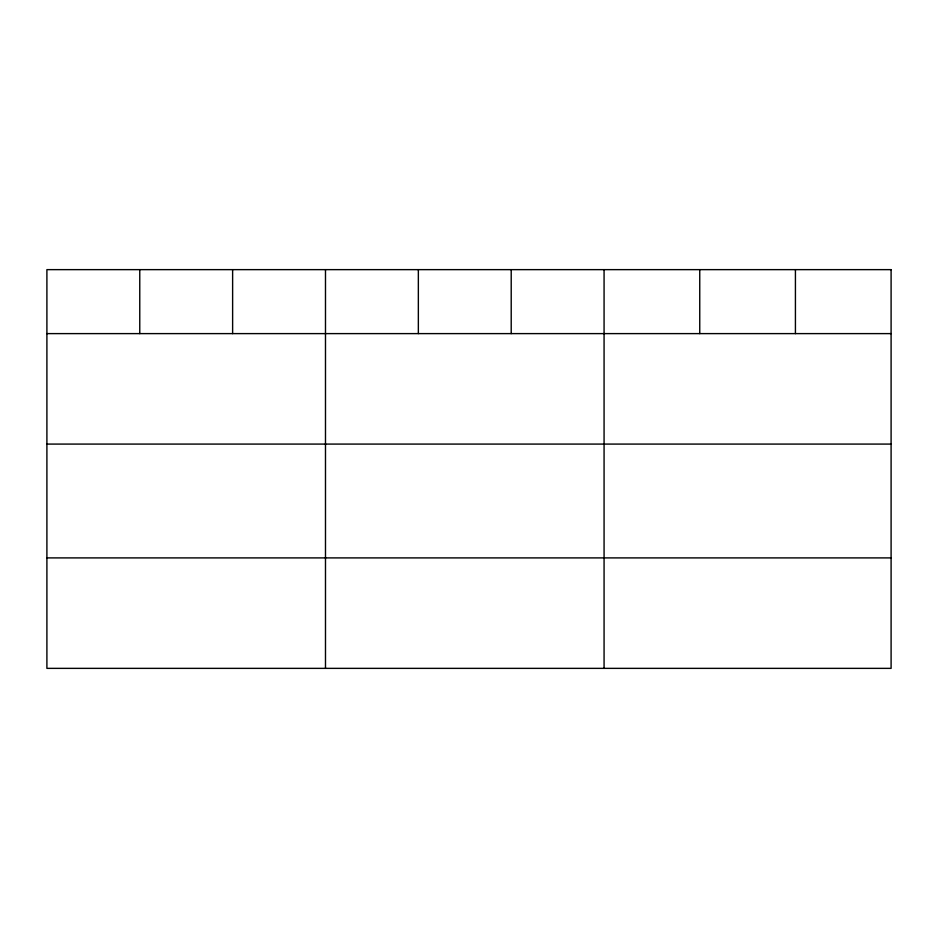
<?xml version="1.0" encoding="UTF-8"?>
<svg xmlns="http://www.w3.org/2000/svg" width="938" height="938" viewBox="0 0 938 938"><rect width="100%" height="100%" fill="white"/><g stroke="black" fill="none" stroke-linecap="round" stroke-linejoin="round"><path stroke-width="1.41" d="M46.9 333.611L891.1 333.611M46.9 444.084L891.1 444.084M46.9 557.899L891.1 557.899M795.424 269.64L795.424 333.611M699.748 269.64L699.748 333.611M604.072 269.64L604.072 668.36M511.21 269.64L511.21 333.611M418.348 269.64L418.348 333.611M325.486 269.64L325.486 668.36M232.624 269.64L232.624 333.611M139.762 269.64L139.762 333.611M891.1 269.64L46.9 269.64L46.9 668.36L891.1 668.36L891.1 269.64"/></g></svg>
